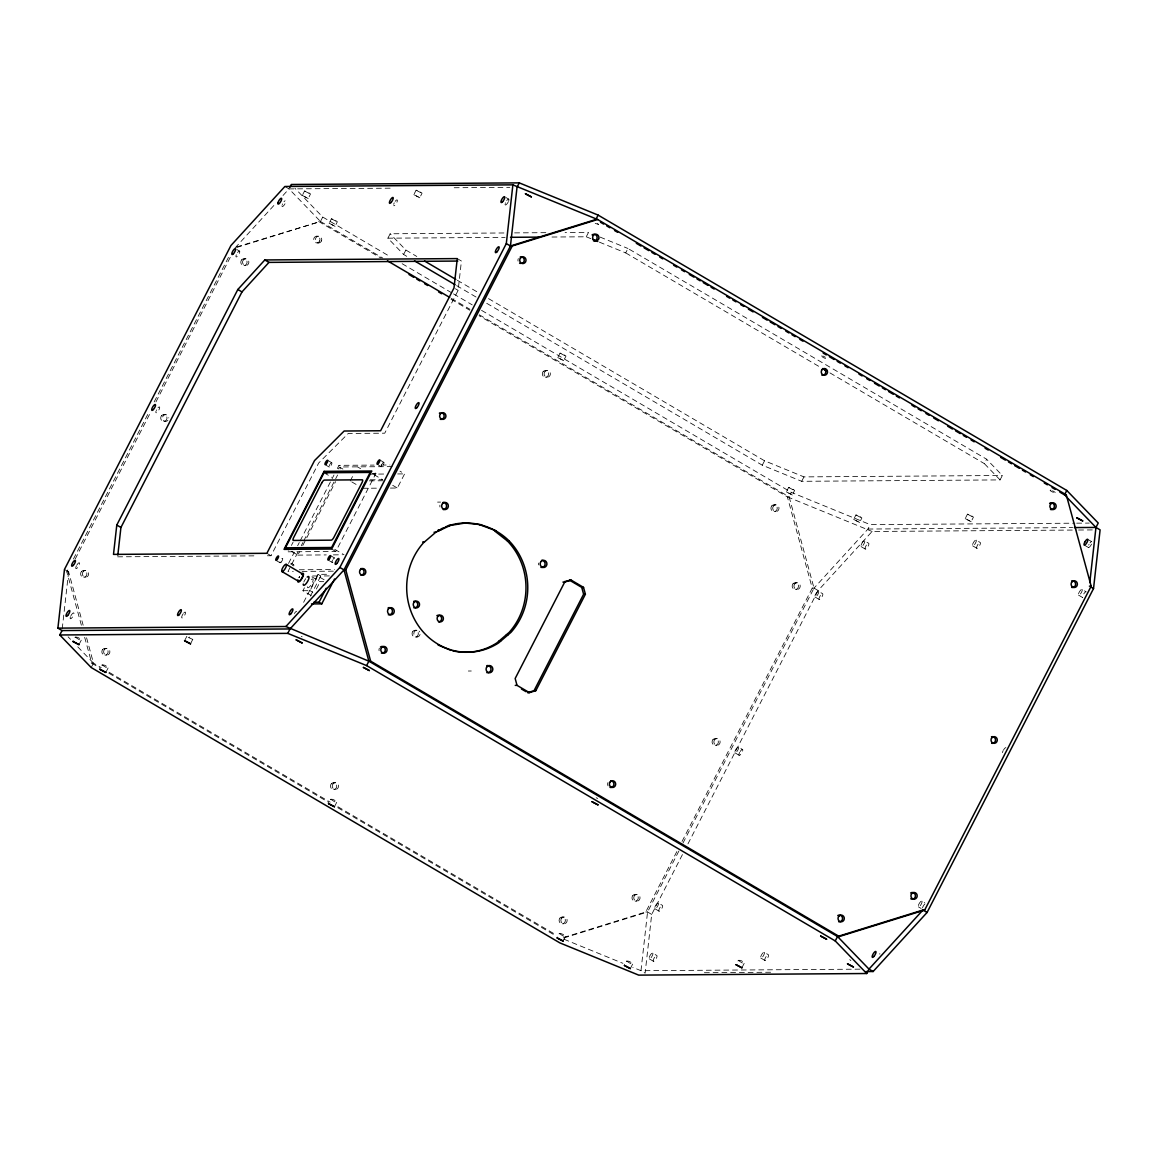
<?xml version="1.0" encoding="UTF-8"?>
<svg xmlns="http://www.w3.org/2000/svg" width="1158" height="1158" viewBox="0 0 1158 1158"><rect width="100%" height="100%" fill="white"/><g stroke="black" fill="none" stroke-linecap="round" stroke-linejoin="round"><path stroke-width="0.75" stroke-dasharray="5 3.75" d="M75.299 637.088C88.862 646.757 73.967 629.619 73.026 641.503M102.15 664.88C115.699 674.564 100.804 657.411 99.877 669.295M190.52 643.834L192.807 639.259L189.463 637.045M302.281 195.427L308.231 198.554L310.503 193.965L307.956 192.141L304.554 191.012L302.281 195.427L308.231 198.554M304.554 191.012L310.489 194.139M329.133 223.219L335.067 226.346L337.354 221.757L334.792 219.933L331.405 218.804L329.133 223.219L335.067 226.346M331.405 218.804L337.34 221.931M330.768 799.208C344.331 808.877 329.437 791.739 328.496 803.623M413.826 194.631L419.775 197.757L422.048 193.183L419.5 191.359L416.098 190.216L413.826 194.631L419.775 197.757M416.098 190.216L422.048 193.343M557.751 357.547L563.7 360.674L565.972 356.085L563.425 354.261L560.023 353.132L557.751 357.547L563.7 360.674M560.023 353.132L565.958 356.244M559.401 933.522C572.949 943.205 558.055 926.053 557.128 937.937M626.681 961.039C640.244 970.708 625.349 953.57 624.408 965.454M738.225 960.243C750.485 969.507 739.108 954.38 736.72 963.181M786.383 491.861L792.318 494.987L794.605 490.413L792.043 488.589L788.656 487.446L786.383 491.861L792.318 494.987M788.656 487.446L794.591 490.572M853.663 519.377L859.598 522.504L861.885 517.916L859.337 516.092L855.936 514.963L853.663 519.377L859.598 522.504M855.936 514.963L861.87 518.075M965.207 518.581L971.142 521.708L973.429 517.119L970.882 515.296L967.48 514.166L965.207 518.581L971.142 521.708M967.48 514.166L973.415 517.293M62.228 628.78L68.611 571.849L70.262 568.636M267.411 555.768L271.015 555.739L318.682 462.997L348.269 433.454L384.745 433.193L458.134 290.383L461.42 261.028L457.28 258.596M678.863 851.058L647.554 911.997L640.982 970.708L645.122 973.14L651.693 914.415L683.003 853.489M282.016 205.675L281.987 205.892A3.358 1.028 -59.6 0 0 284.825 204.083L285.23 203.316A3.358 1.028 -59.6 0 0 285.693 200.797A3.358 1.028 -59.6 0 0 283.956 201.753M1088.665 545.1L1089.056 544.332M81.378 625.248L66.831 571.864L69.306 567.044M73.432 559.024L148.412 413.116M154.188 401.898L229.993 254.384M75.198 559.024L150.193 413.116M155.954 401.884L230.949 255.976M78.976 644.63L81.248 640.215M91.221 667.544L93.48 663.129L86.445 637.291M236.768 247.436L320.462 221.468L322.735 217.053L294.914 188.247M105.812 672.422L108.085 668.007M406.733 256.309L403.606 254.471L387.887 238.186L390.159 233.771L505.568 232.961M184.585 640.707L186.858 636.292M403.606 254.471L405.879 250.056L390.159 233.771M291.425 545.432L293.061 542.248M288.545 563.439L294.335 552.178M297.635 545.751L299.285 542.537M300.11 540.931L333.996 474.997M337.311 468.57L338.961 465.342L374.121 465.096M297.91 552.192L287.995 571.487L293.264 571.459M301.225 545.765L302.875 542.552M303.7 540.945L337.586 475.012M291.642 551.469L297.838 555.116L299.473 551.917M302.759 545.534L335.603 481.627M350.237 480.99L353.465 474.708M311.198 595.588L302.933 590.725L304.438 587.786M303.628 602.319L318.001 574.354L329.987 574.267M302.933 590.725L310.04 590.667L317.596 575.946L325.876 580.809M310.387 596.167L320.766 575.975L329.321 575.917M316.366 589.031L320.144 581.678L323.704 581.649M288.154 551.801L335.791 551.469L375.901 473.448L371.761 471.016M390.405 488.083L397.339 488.025L404.605 473.897L399.959 471.161M552.004 237.028L586.266 236.782L588.539 232.367L565.09 232.526M334.445 806.75L336.717 802.32M599.395 242.152L625.682 252.893L627.94 248.478L986.616 459.205L1002.336 475.489L1000.078 479.904L801.698 481.308L762.282 465.198L486.259 303.034M762.282 465.198L764.555 460.783L803.956 476.893L1002.336 475.489M682.988 843.038L814.016 588.105L789.134 496.825L791.406 492.411L870.237 524.632L1074.899 523.184M563.063 941.063L565.336 936.648M801.698 481.308L803.956 476.893M563.801 937.43L645.773 911.997L677.097 851.072M682.033 841.461L812.236 588.119L787.353 496.84L479.065 315.7M687.953 843.878L818.141 590.537L872.104 531.479L1076.766 530.031M630.343 968.58L632.615 964.151M812.236 588.119L814.016 588.105L867.964 529.047L870.237 524.632M1000.078 479.904L984.343 463.62L986.616 459.205M741.902 967.784L744.174 963.369M235.06 247.957L274.634 204.648M283.03 195.47L289.022 188.899L391.346 188.175M236.71 246.915L320.462 221.468L382.748 258.06M651.693 914.415L647.554 911.997L562.151 938.487L622.917 963.326M192.793 639.419L187.422 637.059M454.182 187.741L509.838 187.335M514.586 232.888L547.054 232.657M316.452 236.218L318.233 236.203M387.887 238.186L505.105 237.361M317.205 242.891L318.986 242.876M243.875 258.813L245.641 258.799M244.005 265.529L245.786 265.515M545.389 370.517L547.169 370.502M545.534 377.247L547.3 377.233M163.785 414.651L165.551 414.636M163.915 421.367L165.695 421.367M381.156 465.053L389.942 464.98M392.2 466.616L341.711 466.964L338.961 465.342M372.369 473.463L375.901 473.448M369.909 474.143L385.513 474.027M397.672 473.94L404.605 473.897M370.184 479.788L382.618 479.701L370.213 472.421M369.315 480.859L384.934 480.744M362.642 488.271L378.261 488.169M787.353 496.84L872.104 531.479M437.579 502.109L440.547 502.094M774.022 504.845L775.788 504.83M774.152 511.561L775.932 511.546M1076.694 523.17L1089.258 523.083M867.964 529.047L1072.626 527.599M1078.561 530.017L1092.92 529.915M297.838 555.116L326.267 554.914M333.374 554.87L342.261 554.798M117.638 556.824L256.584 555.84M83.68 570.503L85.46 570.489M299.3 569.779L334.459 569.519M66.831 571.864L68.611 571.849L83.159 625.233M302.064 571.386L333.707 571.169M83.825 577.22L85.591 577.205M317.596 575.946L310.489 576.004L320.144 581.678M795.242 582.764L797.022 582.749M795.387 589.48L797.153 589.465M415.129 630.27L416.909 630.256M415.273 636.987L417.039 636.972M104.915 648.408L106.695 648.408M105.045 655.139L106.825 655.124M84.664 637.305L91.714 663.143L93.48 663.129L101.267 667.703M468.324 671.018L471.292 671.003M715.152 738.601L716.932 738.587M715.297 745.318L717.063 745.303M333.547 782.736L335.313 782.721M333.678 789.452L335.458 789.438M635.062 894.454L636.842 894.439M635.192 901.17L636.972 901.156M645.773 911.997L647.554 911.997M562.166 917.064L563.946 917.049M562.296 923.78L564.076 923.766M860.003 969.159L640.982 970.708L632.775 967.35M704.368 972.72L770.794 972.242M821.905 355.665C820.892 357.894 833.152 361.108 823.15 356.085M1051.088 490.152C1046.036 489.791 1062.986 496.782 1052.535 490.746M600.032 237.072L627.94 248.478M586.266 236.782L591.188 238.794M596.167 797.746L597.702 798.47M595.198 223.335L598.599 224.478L596.819 222.901M301.312 636.393L302.093 636.799M625.682 252.893L820.602 367.419M829.968 372.919L984.343 463.62M506.017 197.569L508.767 199.176M1087.565 539.237L1091.705 541.669M1084.322 545.1L1088.462 547.531M1082.108 589.451A3.358 1.028 -59.6 0 1 1080.096 594.372A3.358 1.028 -59.6 0 1 1078.793 593.07A3.358 1.028 -59.6 0 1 1082.108 589.451L1086.233 591.883M1078.561 595.14L1082.701 597.571A3.358 1.028 -59.6 0 1 1083.28 594.734A3.358 1.028 -59.6 0 1 1085.625 591.883M976.165 540.12A3.358 1.028 -59.6 0 1 974.168 545.042A3.358 1.028 -59.6 0 1 972.865 543.739A3.358 1.028 -59.6 0 1 976.165 540.12L980.305 542.552A3.358 1.028 -59.6 0 1 978.307 547.473A3.358 1.028 -59.6 0 1 977.005 546.171A3.358 1.028 -59.6 0 1 980.305 542.552M972.633 545.809L976.759 548.241M405.879 250.056L416.793 256.468M457.338 280.294L477.617 292.192M488.531 298.619L764.555 460.783M456.628 285.621L476.908 297.534M284.882 186.481L289.022 188.899L320.462 221.468M455.384 288.762L458.134 290.383M322.735 217.053L389.696 256.396M402.144 263.706L451.967 292.974M453.531 293.9L472.218 304.872M481.554 310.358L791.406 492.411M864.621 540.916A3.358 1.028 -59.6 0 1 862.623 545.838A3.358 1.028 -59.6 0 1 861.32 544.521A3.358 1.028 -59.6 0 1 864.621 540.916L868.761 543.334A3.358 1.028 -59.6 0 1 866.749 548.255A3.358 1.028 -59.6 0 1 865.446 546.952A3.358 1.028 -59.6 0 1 868.761 543.334M451.258 298.315L469.945 309.287M479.282 314.773L789.134 496.825M318.696 221.482L380.968 258.075M451.041 299.242L469.728 310.214M861.089 546.605L865.214 549.037M814.016 588.105L818.141 590.537M236.869 249.549L239.619 251.17M818.561 591.318A3.358 1.028 -59.6 0 1 816.564 596.24A3.358 1.028 -59.6 0 1 815.261 594.937A3.358 1.028 -59.6 0 1 818.561 591.318L822.701 593.75A3.358 1.028 -59.6 0 1 820.704 598.672A3.358 1.028 -59.6 0 1 819.401 597.369A3.358 1.028 -59.6 0 1 822.701 593.75M815.029 597.007L819.169 599.439M379.679 459.9L383.819 462.331M377.204 464.286L381.329 466.717M392.692 485.303L397.339 488.025M357.489 466.862L360.601 468.672M340.134 467.441L342.884 469.062M327.598 460.276L331.738 462.693M325.108 464.647L329.248 467.079M351.786 481.902L357.981 485.549M324.023 472.739L331.767 477.299M738.5 747.127A3.358 1.028 -59.6 0 1 736.488 752.049A3.358 1.028 -59.6 0 1 735.185 750.746A3.358 1.028 -59.6 0 1 738.5 747.127L742.625 749.559M734.954 752.816L739.094 755.248M334.72 549.326L344.027 554.783M331.666 549.037L335.791 551.469M921.913 901.141A3.358 1.028 -59.6 0 1 919.915 906.063A3.358 1.028 -59.6 0 1 918.612 904.745A3.358 1.028 -59.6 0 1 921.913 901.141L924.677 902.762M330.508 555.594L334.633 558.026M328.018 559.98L332.158 562.397M918.381 906.83L921.131 908.451M318.001 574.354L320.766 575.975M293.712 564.757L290.947 563.135A2.692 0.825 -59.6 0 1 290.962 564.424M266.876 553.307L271.015 555.739M275.937 560.342L280.062 562.774M310.04 590.667L312.79 592.288M764.323 952.339A3.358 1.028 -59.6 0 1 762.311 957.261A3.358 1.028 -59.6 0 1 761.009 955.943A3.358 1.028 -59.6 0 1 764.323 952.339L768.449 954.771A3.358 1.028 -59.6 0 1 766.451 959.692A3.358 1.028 -59.6 0 1 765.149 958.375A3.358 1.028 -59.6 0 1 768.449 954.771M760.777 958.028L764.917 960.46M658.381 903.008A3.358 1.028 -59.6 0 1 656.383 907.93A3.358 1.028 -59.6 0 1 655.081 906.627A3.358 1.028 -59.6 0 1 658.381 903.008L662.521 905.44A3.358 1.028 -59.6 0 1 660.509 910.362A3.358 1.028 -59.6 0 1 659.206 909.044A3.358 1.028 -59.6 0 1 662.521 905.44M654.849 908.697L658.974 911.129M64.472 569.418L68.611 571.849M652.765 953.121A3.358 1.028 -59.6 0 1 650.767 958.042A3.358 1.028 -59.6 0 1 649.464 956.74A3.358 1.028 -59.6 0 1 652.765 953.121L656.904 955.553A3.358 1.028 -59.6 0 1 654.907 960.474A3.358 1.028 -59.6 0 1 653.604 959.171A3.358 1.028 -59.6 0 1 656.904 955.553M649.233 958.824L653.373 961.241M109.055 672.277L330.16 802.176M337.933 806.75L555.927 934.824M91.714 663.143L99.487 667.717M108.838 673.203L328.38 802.19M337.716 807.676L554.146 934.839M850.884 960.604L849.769 959.62M68.09 636.828L70.508 639.332M77.76 646.844L93.48 663.129M311.343 579.521A5.037 1.549 -59.6 0 1 313.022 580.795A5.037 1.549 -59.6 0 1 309.664 586.715A5.037 1.549 -59.6 0 1 307.391 586.469M298.836 577.683A5.037 1.549 -59.6 0 1 299.488 576.539M299.14 577.683A4.198 1.288 -59.6 0 1 299.676 576.727M292.381 565.567A2.692 0.825 -59.6 0 1 293.741 565.944M338.281 468.961A2.692 0.825 -59.6 0 1 339.974 467.398A2.692 0.825 -59.6 0 1 340.061 468.947M1002.466 752.657A3.358 1.028 -59.6 0 1 1003.19 750.572M1003.624 749.819A3.358 1.028 -59.6 0 1 1005.882 747.619M922.506 907.886A3.358 1.028 -59.6 0 1 924.996 903.862M1091.502 544.115A3.358 1.028 -59.6 0 1 1090.17 546.315L1089.664 546.88A3.358 1.028 -59.6 0 1 1088.375 545.823M1089.996 542.899A3.358 1.028 -59.6 0 1 1091.386 541.698M879.385 953.975A3.358 1.028 -59.6 0 1 879.993 953.975M282.262 204.648A3.358 1.028 -59.6 0 1 282.581 203.909M237.578 252.56A3.358 1.028 -59.6 0 1 239.764 251.923A3.358 1.028 -59.6 0 1 237.129 256.569A3.358 1.028 -59.6 0 1 236.319 254.789M395.182 201.362A3.358 1.028 -59.6 0 1 397.324 200.146A3.358 1.028 -59.6 0 1 396.05 203.822A3.358 1.028 -59.6 0 1 393.677 205.661M393.677 204.3A3.358 1.028 -59.6 0 1 394.27 202.824M506.726 200.566A3.358 1.028 -59.6 0 1 508.651 199.104A3.358 1.028 -59.6 0 1 508.536 201.26M508.188 202.013A3.358 1.028 -59.6 0 1 506.06 204.749A3.358 1.028 -59.6 0 1 505.091 204.112M505.221 203.504A3.358 1.028 -59.6 0 1 505.467 202.795M294.393 613.494A3.358 1.028 -59.6 0 1 296.665 611.294M183.833 612.958A3.358 1.028 -59.6 0 1 185.237 614.015A3.358 1.028 -59.6 0 1 181.994 617.967A3.358 1.028 -59.6 0 1 183.326 613.566M76.92 564.945A3.358 1.028 -59.6 0 1 79.584 563.439A3.358 1.028 -59.6 0 1 76.79 568.375A3.358 1.028 -59.6 0 1 76.486 565.712M70.87 615.839A3.358 1.028 -59.6 0 1 73.924 613.147A3.358 1.028 -59.6 0 1 71.651 618.082A3.358 1.028 -59.6 0 1 70.522 616.592M157.995 407.79A3.358 1.028 -59.6 0 1 159.645 407.963A3.358 1.028 -59.6 0 1 157.198 412.262A3.358 1.028 -59.6 0 1 155.983 411.336M156.229 410.627A3.358 1.028 -59.6 0 1 156.576 409.874M382.183 463.678A2.519 0.782 -59.6 0 1 384.007 462.954A2.519 0.782 -59.6 0 1 381.865 466.558A2.519 0.782 -59.6 0 1 381.691 464.532M330.102 464.054A2.519 0.782 -59.6 0 1 331.912 463.388A2.519 0.782 -59.6 0 1 329.668 466.992A2.519 0.782 -59.6 0 1 329.755 464.604M332.853 562.122A2.519 0.782 -59.6 0 1 332.505 560.226M333.012 559.372A2.519 0.782 -59.6 0 1 334.401 558.026M303.816 582.069A5.037 1.549 -59.6 0 1 305.712 578.711M518.075 261.143A3.358 3.141 89.6 0 1 518.335 258.581M608.08 785.877A3.358 3.141 89.6 0 1 608.008 782.519M379.115 650.738A3.358 3.141 89.6 0 1 379.375 648.191M439.968 507.001A3.619 3.387 89.6 0 1 439.939 505.134M538.528 564.916A3.619 3.387 89.6 0 1 538.499 563.049M167.896 420.325A3.358 3.141 89.6 0 1 162.931 419.746A3.358 3.141 89.6 0 1 164.74 414.781A3.358 3.141 89.6 0 1 168.764 417.937M420.036 634.41A3.358 3.141 89.6 0 1 415.968 636.799A3.358 3.141 89.6 0 1 414.101 632.254A3.358 3.141 89.6 0 1 418.487 630.661M419.153 631.182A3.358 3.141 89.6 0 1 419.659 631.877M739.673 752.41L739.325 753.163A3.358 1.028 -59.6 0 0 739.354 755.349A3.358 1.028 -59.6 0 0 741.612 753.149L742.046 752.396A3.358 1.028 -59.6 0 0 742.379 749.458A3.358 1.028 -59.6 0 0 739.673 752.41M319.724 240.878L319.304 241.631A3.358 3.141 89.6 0 1 313.919 240.806L313.717 239.952A3.358 3.141 89.6 0 1 317.278 236.232A3.358 3.141 89.6 0 1 319.724 240.878M321.504 240.864L321.084 241.631A3.358 3.141 89.6 0 1 315.685 240.792L315.483 239.938A3.358 3.141 89.6 0 1 319.058 236.218A3.358 3.141 89.6 0 1 321.504 240.864M281.133 562.137A2.519 0.782 -59.6 0 0 282.639 558.446A2.519 0.782 -59.6 0 0 280.164 561.167A2.519 0.782 -59.6 0 0 281.133 562.137M241.66 259.841A3.358 3.141 89.6 0 0 243.194 265.428A3.358 3.141 89.6 0 0 246.958 261.23A3.358 3.141 89.6 0 0 241.66 259.841M81.48 571.531A3.358 3.141 89.6 0 0 83 577.118A3.358 3.141 89.6 0 0 86.778 572.921A3.358 3.141 89.6 0 0 81.48 571.531M161.57 415.693A3.358 3.141 89.6 0 0 163.104 421.28A3.358 3.141 89.6 0 0 166.868 417.083A3.358 3.141 89.6 0 0 161.57 415.693M632.861 895.481A3.358 3.141 89.6 0 0 634.381 901.069A3.358 3.141 89.6 0 0 638.145 896.871A3.358 3.141 89.6 0 0 632.861 895.481M712.952 739.629A3.358 3.141 89.6 0 0 714.472 745.231A3.358 3.141 89.6 0 0 718.235 741.033A3.358 3.141 89.6 0 0 712.952 739.629M793.042 583.791A3.358 3.141 89.6 0 0 794.562 589.379A3.358 3.141 89.6 0 0 798.34 585.181A3.358 3.141 89.6 0 0 793.042 583.791M543.189 371.559A3.358 3.141 89.6 0 0 544.709 377.146A3.358 3.141 89.6 0 0 548.472 372.948A3.358 3.141 89.6 0 0 543.189 371.559M771.807 505.872A3.358 3.141 89.6 0 0 773.341 511.474A3.358 3.141 89.6 0 0 777.105 507.262A3.358 3.141 89.6 0 0 771.807 505.872M559.965 918.091A3.358 3.141 89.6 0 0 561.485 923.679A3.358 3.141 89.6 0 0 565.249 919.481A3.358 3.141 89.6 0 0 559.965 918.091M331.333 783.763A3.358 3.141 89.6 0 0 332.867 789.365A3.358 3.141 89.6 0 0 336.631 785.153A3.358 3.141 89.6 0 0 331.333 783.763M102.715 649.45A3.358 3.141 89.6 0 0 104.234 655.037A3.358 3.141 89.6 0 0 107.998 650.839A3.358 3.141 89.6 0 0 102.715 649.45M412.928 631.298A3.358 3.141 89.6 0 0 414.448 636.886A3.358 3.141 89.6 0 0 418.212 632.688A3.358 3.141 89.6 0 0 412.928 631.298M243.441 259.826A3.358 3.141 89.6 0 0 244.96 265.428A3.358 3.141 89.6 0 0 248.738 261.216A3.358 3.141 89.6 0 0 243.441 259.826M83.26 571.516A3.358 3.141 89.6 0 0 84.78 577.104A3.358 3.141 89.6 0 0 88.544 572.906A3.358 3.141 89.6 0 0 83.26 571.516M104.495 649.435A3.358 3.141 89.6 0 0 106.015 655.023A3.358 3.141 89.6 0 0 109.778 650.825A3.358 3.141 89.6 0 0 104.495 649.435M333.113 783.763A3.358 3.141 89.6 0 0 334.633 789.351A3.358 3.141 89.6 0 0 338.411 785.153A3.358 3.141 89.6 0 0 333.113 783.763M561.746 918.077A3.358 3.141 89.6 0 0 563.266 923.664A3.358 3.141 89.6 0 0 567.029 919.466A3.358 3.141 89.6 0 0 561.746 918.077M634.642 895.467A3.358 3.141 89.6 0 0 636.162 901.054A3.358 3.141 89.6 0 0 639.925 896.857A3.358 3.141 89.6 0 0 634.642 895.467M714.732 739.629A3.358 3.141 89.6 0 0 716.252 745.216A3.358 3.141 89.6 0 0 720.015 741.019A3.358 3.141 89.6 0 0 714.732 739.629M794.822 583.777A3.358 3.141 89.6 0 0 796.342 589.364A3.358 3.141 89.6 0 0 800.106 585.166A3.358 3.141 89.6 0 0 794.822 583.777M773.587 505.872A3.358 3.141 89.6 0 0 775.107 511.46A3.358 3.141 89.6 0 0 778.885 507.262A3.358 3.141 89.6 0 0 773.587 505.872M544.969 371.544A3.358 3.141 89.6 0 0 546.489 377.132A3.358 3.141 89.6 0 0 550.253 372.934A3.358 3.141 89.6 0 0 544.969 371.544"/><path stroke-width="1.5" d="M57.9 628.128L64.472 569.418L230.934 245.525L284.882 186.481L512.878 184.86L597.615 219.499L1066.286 494.857L1091.169 586.136L924.706 910.029L839.304 936.518L837.538 936.533L368.866 661.175L285.896 626.521L57.9 628.128L62.04 630.56L290.036 628.953L343.984 569.895L510.446 246.003L517.018 187.292L519.291 182.877L598.121 215.099L1066.779 490.456L1098.233 523.025L1095.96 527.44L1089.794 582.59M116.784 525.037L113.498 554.393L266.876 553.307L314.542 460.566L344.143 431.022L380.606 430.762L453.994 287.951L457.28 258.596L264.82 259.957L237.839 289.486L116.784 525.037L120.924 527.469L117.827 555.102M285.896 626.521L339.859 567.463L506.307 243.585L512.878 184.86M865.938 971.576L873.118 971.519L927.066 912.475L1093.528 588.582L1100.1 529.872L1095.96 527.44L1065.722 496.131M924.706 910.029L922.94 910.043L868.978 969.101L866.72 973.516L638.709 975.123L559.879 942.901L91.221 667.544L59.767 634.975L62.04 630.56M289.775 187.437L291.28 184.484L519.291 182.877M120.924 527.469L241.979 291.917L268.96 262.388L457.83 261.057M324.11 471.349L284.014 549.37L331.666 549.037L371.761 471.016L324.11 471.349L326.874 472.971M285.433 547.821L324.023 472.739L370.213 472.421L331.622 547.502L285.433 547.821L288.53 549.645M59.767 634.975L287.763 633.368L290.036 628.953M313.89 602.247L319.029 602.218L326.209 588.235M311.516 603.911L321.779 603.839L334.561 578.971M839.304 936.518L370.647 661.16L345.764 569.881L512.227 246.003L597.615 219.499M287.763 633.368L366.594 665.589L368.866 661.175L343.984 569.895L339.859 567.463M598.121 215.099L595.849 219.513L510.446 246.003L506.307 243.585M571.126 580.086L564.713 582.083L515.165 678.501L517.018 685.348L529.423 692.643L535.836 690.66L585.398 594.228L583.531 587.381L571.126 580.086L564.539 581.591M529.423 692.643L527.657 692.658L534.055 690.675L583.618 594.242L581.75 587.395L569.345 580.1M866.72 973.516L835.265 940.947L837.538 936.533L922.94 910.043L927.066 912.475M1059.845 492.121L1064.52 494.871L1066.779 490.456M465.921 522.895L450.303 525.442L435.828 532.231L423.495 542.784A64.689 60.534 89.6 0 0 420.007 627.998A64.689 60.534 89.6 0 0 498.62 642.907L510.953 632.355A64.689 60.534 89.6 0 0 509.1 540.887C492.772 524.617 466.862 518.104 445.309 526.962M439.389 529.742L437.594 530.581L439.36 530.567M440.822 529.061L443.702 527.715M510.519 237.318L539.367 237.115M510.446 246.003L512.227 246.003M1064.52 494.871L1066.286 494.857M464.141 522.909L481.627 524.748M448.522 525.457L450.303 525.442M439.085 529.886L440.851 529.872M479.846 524.762L496.348 530.885M434.047 532.246L435.828 532.231M1074.421 527.585L1095.96 527.44M494.582 530.9L507.32 540.902L509.1 540.887M422.641 542.016L424.421 542.002M343.984 569.895L345.764 569.881M562.933 582.098L564.713 582.083M581.75 587.395L583.531 587.381M1089.389 586.151L1091.169 586.136M583.618 594.242L585.398 594.228M506.437 634.714L508.217 634.7M498.837 641.228L500.603 641.214M368.866 661.175L370.647 661.16M515.252 685.362L517.018 685.348M534.055 690.675L535.836 690.66M592.838 239.474L597.76 241.486M438.086 645.006L451.041 650.405M600.51 222.264L603.636 224.087M606.749 225.926L609.861 227.75M614.536 230.5L617.648 232.324M636.321 243.296L640.996 246.046M644.109 247.87L648.784 250.62M651.896 252.444L655.008 254.282M659.684 257.018L662.796 258.856M673.695 265.254L676.808 267.093M681.483 269.828L684.595 271.667M689.271 274.403L693.946 277.153M697.058 278.977L700.17 280.815M703.282 282.639L707.958 285.389M711.07 287.213L714.182 289.037M726.631 296.361L729.757 298.185M732.869 300.023L735.981 301.847M740.657 304.597L743.769 306.421M748.43 309.172L753.105 311.907M762.442 317.393L767.117 320.144M770.229 321.967L774.905 324.718M778.017 326.542L781.129 328.38M785.804 331.116L788.916 332.954M792.029 334.778L795.141 336.616M799.816 339.352L802.928 341.19M823.179 353.074L826.291 354.913M829.403 356.736L834.078 359.487M837.191 361.31L840.303 363.134M844.978 365.885L848.09 367.708M858.99 374.121L862.102 375.945M866.777 378.695L869.89 380.519M874.551 383.269L879.226 386.005M882.338 387.843L885.45 389.667M888.562 391.505L893.238 394.241M896.35 396.079L899.462 397.903M911.925 405.228L915.037 407.051M918.149 408.875L921.261 410.714M925.937 413.449L929.049 415.288M933.724 418.024L938.4 420.774M947.736 426.26L952.412 429.01M955.524 430.834L960.199 433.584M963.311 435.408L966.423 437.246M971.099 439.982L974.211 441.82M985.111 448.218L988.223 450.042M1000.671 457.367L1005.347 460.117M1008.459 461.941L1011.571 463.765M1014.683 465.603L1019.358 468.339M1022.471 470.177L1025.583 472.001M1030.258 474.751L1033.37 476.575M1044.27 482.973L1047.382 484.811M1052.057 487.547L1055.17 489.385M823.729 369.257L826.841 371.081M1090.764 586.961L1093.528 588.582M424.595 261.042L455.774 279.368M414.521 260.883L455.065 284.709M387.423 260.811L449.695 297.403M409.006 274.533L413.667 277.283M416.779 279.107L419.891 280.945M424.566 283.681L427.678 285.519M438.578 291.917L441.69 293.756M264.82 259.957L268.96 262.388M237.839 289.486L241.979 291.917M521.447 689.01L526.108 691.746M286.287 564.395A4.198 1.288 -59.6 0 1 283.782 570.547A4.198 1.288 -59.6 0 1 282.161 568.911A4.198 1.288 -59.6 0 1 286.287 564.395L302.831 574.107M281.872 571.502L298.402 581.229M319.029 602.218L321.779 603.839M366.594 665.589L835.265 940.947M873.118 971.519L868.978 969.101L837.538 936.533M301.688 573.847A5.037 1.549 -59.6 0 1 303.295 575.454A5.037 1.549 -59.6 0 1 299.546 581.49A5.037 1.549 -59.6 0 1 297.939 579.883M301.514 574.484A4.198 1.288 -59.6 0 1 302.093 577.654A4.198 1.288 -59.6 0 1 298.243 580.867M307.203 577.089A5.037 1.549 -59.6 0 1 308.882 578.363A5.037 1.549 -59.6 0 1 305.524 584.283A5.037 1.549 -59.6 0 1 303.266 584.037M592.1 234.9A3.358 3.141 89.6 0 1 592.824 234.466M593.62 234.249A3.358 3.141 89.6 0 1 596.877 238.924L596.457 239.677A3.358 3.141 89.6 0 1 593.547 240.922M520.347 263.474A3.358 3.141 89.6 0 1 519.58 263.156M520.217 256.975A3.358 3.141 89.6 0 1 524.111 259.276A3.358 3.141 89.6 0 1 521.969 263.431M822.542 368.562A3.358 3.141 89.6 0 1 825.741 372.283A3.358 3.141 89.6 0 1 821.862 375.178M1049.611 503.368A3.358 3.141 89.6 0 1 1050.364 503.006M1051.175 502.876A3.358 3.141 89.6 0 1 1054.359 506.611A3.358 3.141 89.6 0 1 1050.494 509.506M1071.584 580.925A3.358 3.141 89.6 0 1 1075.608 584.081A3.358 3.141 89.6 0 1 1071.729 587.424M991.494 736.778A3.358 3.141 89.6 0 1 995.518 739.933A3.358 3.141 89.6 0 1 991.624 743.262M910.651 892.963A3.358 3.141 89.6 0 1 915.428 895.771A3.358 3.141 89.6 0 1 910.767 898.782M837.755 915.573A3.358 3.141 89.6 0 1 838.508 915.225M839.318 915.095A3.358 3.141 89.6 0 1 842.517 918.83A3.358 3.141 89.6 0 1 838.638 921.725M610.7 780.767A3.358 3.141 89.6 0 1 613.885 784.502A3.358 3.141 89.6 0 1 610.02 787.397M360.847 568.535A3.358 3.141 89.6 0 1 364.046 571.82A3.358 3.141 89.6 0 1 360.978 575.251M380.504 646.931A3.358 3.141 89.6 0 1 385.252 649.305A3.358 3.141 89.6 0 1 381.387 653.069M439.374 413.174A3.358 3.141 89.6 0 1 440.127 412.827M441.748 412.784A3.358 3.141 89.6 0 1 444.05 416.851A3.358 3.141 89.6 0 1 440.257 419.312M507.32 540.902A64.689 60.534 89.6 0 1 509.173 632.369L496.84 642.922A64.689 60.534 89.6 0 1 452.749 650.825M443.138 502.384A3.619 3.387 89.6 0 1 444.846 502.833L445.555 503.397A3.619 3.387 89.6 0 1 443.297 509.607M486.736 665.705A3.619 3.387 89.6 0 1 489.298 666.009L490.022 666.559A3.619 3.387 89.6 0 1 486.881 672.682M388.176 607.791A3.619 3.387 89.6 0 1 390.753 608.095L391.462 608.659A3.619 3.387 89.6 0 1 388.321 614.768M541.698 560.298A3.619 3.387 89.6 0 1 543.406 560.747L544.115 561.297A3.619 3.387 89.6 0 1 540.974 567.42M436.856 615.68A3.358 3.141 89.6 0 1 437.608 615.332M438.419 615.202A3.358 3.141 89.6 0 1 441.632 618.488A3.358 3.141 89.6 0 1 438.549 621.918M413.724 601.306A3.358 3.141 89.6 0 1 417.749 604.462A3.358 3.141 89.6 0 1 413.869 607.791M73.026 641.503L78.976 644.63L73.026 641.503M99.877 669.295L105.812 672.422L99.877 669.295M184.585 640.707L190.52 643.834L184.585 640.707M328.496 803.623L334.445 806.75L328.496 803.623M363.409 667.428L369.344 670.554L363.409 667.428M557.128 937.937L563.063 941.063L557.128 937.937M592.042 801.756L597.977 804.868L592.042 801.756M624.408 965.454L630.343 968.58L624.408 965.454M735.952 964.657L741.902 967.784L735.952 964.657M820.66 936.069L826.595 939.196L820.66 936.069M847.511 963.861L853.446 966.988L847.511 963.861M1076.752 517.785L1082.701 520.912L1076.752 517.785M277.92 202.896L277.848 203.461A3.358 1.028 -59.6 0 0 280.685 201.651L281.09 200.884A3.358 1.028 -59.6 0 0 280.772 198.423A3.358 1.028 -59.6 0 0 277.92 202.896M1084.916 541.901L1084.525 542.668A3.358 1.028 -59.6 0 0 1085.524 544.448L1086.03 543.884A3.358 1.028 -59.6 0 0 1087.782 539.411A3.358 1.028 -59.6 0 0 1084.916 541.901M321.678 483.031L293.683 537.5A3.358 1.028 -59.6 0 0 293.365 540.439L331.26 540.164A3.358 1.028 -59.6 0 0 333.967 537.211L361.962 482.741A3.358 1.028 -59.6 0 0 362.28 479.803L324.385 480.078A3.358 1.028 -59.6 0 0 321.678 483.031M598.657 238.91L598.237 239.663A3.358 3.141 89.6 0 1 592.853 238.823L592.65 237.983A3.358 3.141 89.6 0 1 596.211 234.249A3.358 3.141 89.6 0 1 598.657 238.91M525.442 193.806L531.348 196.874L525.442 193.806M296.187 639.882L302.093 642.951L296.187 639.882M873.87 956.465A3.358 1.028 -59.6 0 0 875.868 951.543A3.358 1.028 -59.6 0 0 872.553 955.162A3.358 1.028 -59.6 0 0 873.87 956.465M416.923 407.645A3.358 1.028 -59.6 0 0 418.921 402.723A3.358 1.028 -59.6 0 0 415.621 406.328A3.358 1.028 -59.6 0 0 416.923 407.645M391.086 202.462A3.358 1.028 -59.6 0 0 393.083 197.54A3.358 1.028 -59.6 0 0 389.783 201.159A3.358 1.028 -59.6 0 0 391.086 202.462M179.229 614.681A3.358 1.028 -59.6 0 0 181.241 609.759A3.358 1.028 -59.6 0 0 177.927 613.378A3.358 1.028 -59.6 0 0 179.229 614.681M73.301 565.35A3.358 1.028 -59.6 0 0 75.299 560.429A3.358 1.028 -59.6 0 0 71.999 564.047A3.358 1.028 -59.6 0 0 73.301 565.35M67.685 615.477A3.358 1.028 -59.6 0 0 69.683 610.556A3.358 1.028 -59.6 0 0 66.382 614.16A3.358 1.028 -59.6 0 0 67.685 615.477M233.482 253.66A3.358 1.028 -59.6 0 0 235.479 248.738A3.358 1.028 -59.6 0 0 232.179 252.357A3.358 1.028 -59.6 0 0 233.482 253.66M502.63 201.68A3.358 1.028 -59.6 0 0 504.627 196.759A3.358 1.028 -59.6 0 0 501.327 200.363A3.358 1.028 -59.6 0 0 502.63 201.68M497.014 251.793A3.358 1.028 -59.6 0 0 499.026 246.871A3.358 1.028 -59.6 0 0 495.711 250.49A3.358 1.028 -59.6 0 0 497.014 251.793M336.833 563.483A3.358 1.028 -59.6 0 0 338.831 558.561A3.358 1.028 -59.6 0 0 335.531 562.18A3.358 1.028 -59.6 0 0 336.833 563.483M290.788 613.885A3.358 1.028 -59.6 0 0 292.786 608.963A3.358 1.028 -59.6 0 0 289.486 612.582A3.358 1.028 -59.6 0 0 290.788 613.885M153.392 409.512A3.358 1.028 -59.6 0 0 155.389 404.591A3.358 1.028 -59.6 0 0 152.089 408.195A3.358 1.028 -59.6 0 0 153.392 409.512M326.18 464.011A2.519 0.782 -59.6 0 0 327.685 460.319A2.519 0.782 -59.6 0 0 325.21 463.041A2.519 0.782 -59.6 0 0 326.18 464.011M378.261 463.649A2.519 0.782 -59.6 0 0 379.766 459.958A2.519 0.782 -59.6 0 0 377.291 462.664A2.519 0.782 -59.6 0 0 378.261 463.649M329.089 559.343A2.519 0.782 -59.6 0 0 330.58 555.652A2.519 0.782 -59.6 0 0 328.105 558.359A2.519 0.782 -59.6 0 0 329.089 559.343M276.994 559.705A2.519 0.782 -59.6 0 0 278.499 556.014A2.519 0.782 -59.6 0 0 276.024 558.735A2.519 0.782 -59.6 0 0 276.994 559.705M440.503 413.71A3.358 3.141 89.6 0 0 442.023 419.297A3.358 3.141 89.6 0 0 445.801 415.1A3.358 3.141 89.6 0 0 440.503 413.71M991.885 737.66A3.358 3.141 89.6 0 0 993.405 743.248A3.358 3.141 89.6 0 0 997.168 739.05A3.358 3.141 89.6 0 0 991.885 737.66M822.122 369.576A3.358 3.141 89.6 0 0 823.642 375.163A3.358 3.141 89.6 0 0 827.405 370.965A3.358 3.141 89.6 0 0 822.122 369.576M610.266 781.795A3.358 3.141 89.6 0 0 611.786 787.382A3.358 3.141 89.6 0 0 615.564 783.184A3.358 3.141 89.6 0 0 610.266 781.795M360.413 569.548A3.358 3.141 89.6 0 0 361.933 575.15A3.358 3.141 89.6 0 0 365.711 570.937A3.358 3.141 89.6 0 0 360.413 569.548M381.648 647.467A3.358 3.141 89.6 0 0 383.168 653.054A3.358 3.141 89.6 0 0 386.931 648.856A3.358 3.141 89.6 0 0 381.648 647.467M520.593 257.872A3.358 3.141 89.6 0 0 522.128 263.459A3.358 3.141 89.6 0 0 525.891 259.262A3.358 3.141 89.6 0 0 520.593 257.872M1050.74 503.904A3.358 3.141 89.6 0 0 1052.275 509.491A3.358 3.141 89.6 0 0 1056.038 505.293A3.358 3.141 89.6 0 0 1050.74 503.904M1071.975 581.808A3.358 3.141 89.6 0 0 1073.495 587.41A3.358 3.141 89.6 0 0 1077.273 583.212A3.358 3.141 89.6 0 0 1071.975 581.808M911.795 893.498A3.358 3.141 89.6 0 0 913.315 899.086A3.358 3.141 89.6 0 0 917.078 894.888A3.358 3.141 89.6 0 0 911.795 893.498M838.899 916.123A3.358 3.141 89.6 0 0 840.418 921.71A3.358 3.141 89.6 0 0 844.182 917.512A3.358 3.141 89.6 0 0 838.899 916.123M442.559 503.484A3.619 3.387 89.6 0 0 444.194 509.491A3.619 3.387 89.6 0 0 448.233 504.975A3.619 3.387 89.6 0 0 442.559 503.484M388.451 608.746A3.619 3.387 89.6 0 0 390.087 614.753A3.619 3.387 89.6 0 0 394.14 610.237A3.619 3.387 89.6 0 0 388.451 608.746M487.011 666.661A3.619 3.387 89.6 0 0 488.647 672.668A3.619 3.387 89.6 0 0 492.7 668.152A3.619 3.387 89.6 0 0 487.011 666.661M541.104 561.398A3.619 3.387 89.6 0 0 542.755 567.406A3.619 3.387 89.6 0 0 546.793 562.889A3.619 3.387 89.6 0 0 541.104 561.398M437.985 616.215A3.358 3.141 89.6 0 0 439.519 621.803A3.358 3.141 89.6 0 0 443.282 617.605A3.358 3.141 89.6 0 0 437.985 616.215M414.115 602.189A3.358 3.141 89.6 0 0 415.635 607.776A3.358 3.141 89.6 0 0 419.413 603.579A3.358 3.141 89.6 0 0 414.115 602.189"/></g></svg>
